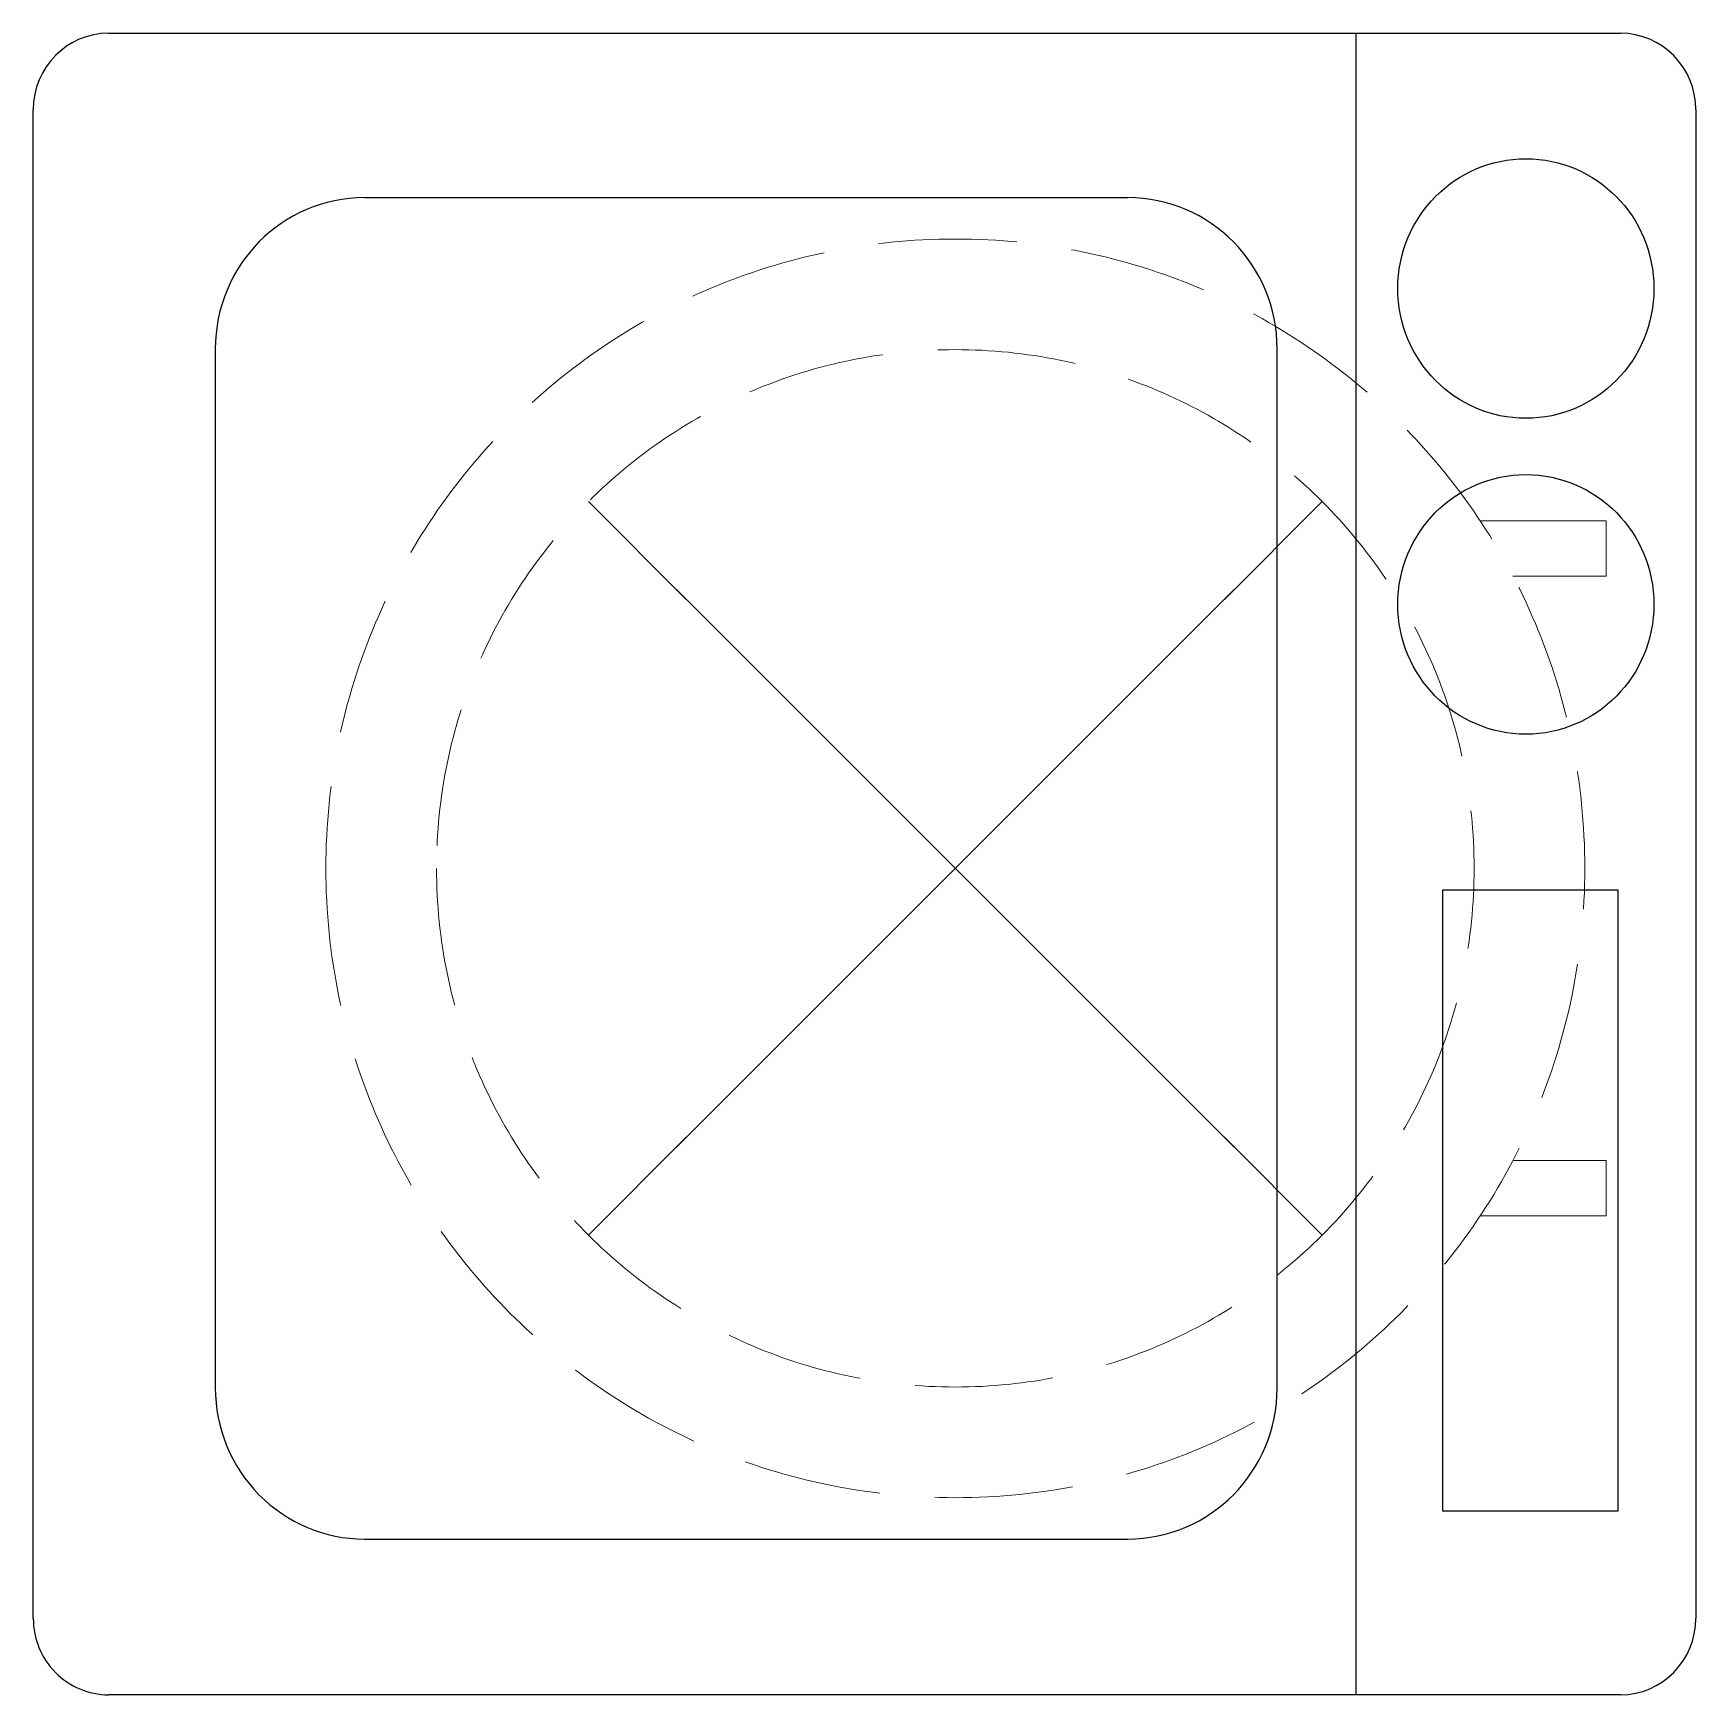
# Model space of a CAD drawing. Extents: x 3002737 to 4077523, y -995787 to -7267.
# Drawn here: x 3465253 to 3465854, y -899594 to -898993 of the extents above; entities that cross this region are included whole.
import ezdxf

# ---------------------------------------------------------------- set-up
doc = ezdxf.new("R2010")
doc.units = 0
doc.header["$LTSCALE"] = 1000
doc.header["$MEASUREMENT"] = 0
doc.linetypes.add('$1$DASH', pattern=[0.35, 0.25, -0.1])
doc.layers.get('0').update_dxf_attribs({"linetype": 'CONTINUOUS'})
doc.layers.add('!!电气', color=1, linetype='CONTINUOUS')
doc.layers.add('LVTRY', color=252, linetype='CONTINUOUS')
doc.layers.add('平面-空调预留孔', color=252, linetype='CONTINUOUS', lineweight=15)
doc.layers.add('粉刷', color=251, linetype='CONTINUOUS', lineweight=9)

# ---------------------------------------------------------------- blocks, each defined once
blk = doc.blocks.new('RECTANG')
for p, q in [((1, 1), (0, 1)), ((0, 1), (0, 0)), ((1, 0), (1, 1)), ((0, 0), (1, 0))]:
    blk.add_line(p, q)
blk = doc.blocks.new('洗衣机')
at = {"layer": 'LVTRY'}
for p, q in [((3791567.36, 243472.13), (3791020.98, 243472.13)), ((3791116.55, 243472.13), (3791116.55, 242871.51)), ((3790993.75, 243444.52), (3790993.75, 242899.11)), ((3791594.59, 242899.11), (3791594.59, 243444.52)), ((3791198.98, 243412.69), (3791474.88, 243412.69)), ((3791145.05, 242982.48), (3791145.05, 243358.03)), ((3791528.81, 243358.03), (3791528.81, 242982.48)), ((3791474.88, 242927.81), (3791198.98, 242927.81)), ((3791020.98, 242871.51), (3791567.36, 242871.51))]:
    blk.add_line(p, q, dxfattribs=at)
at = {"layer": 'LVTRY', "extrusion": (0, 0, -1)}
for centre, major_axis, start_param, end_param in [((3791020.98, 243444.52), (0, 27.61), -1.570796, 0), ((3791567.36, 243444.52), (0, 27.61), 0, 1.570796), ((3791055.15, 243379.85), (0, 46.92), 3.141593, 9.424778), ((3791198.98, 243358.03), (0, 54.67), 4.712389, 6.283185), ((3791474.88, 243358.03), (0, 54.67), 0, 1.570796), ((3791055.15, 243265.67), (0, 46.92), 3.141593, 9.424778), ((3791198.98, 242982.48), (0, 54.67), 3.141593, 4.712389), ((3791474.88, 242982.48), (0, 54.67), 1.570796, 3.141593), ((3791020.98, 242899.11), (0, 27.61), 3.141593, 4.712389), ((3791567.36, 242899.11), (0, 27.61), 1.570796, 3.141593)]:
    blk.add_ellipse(centre, major_axis=major_axis, ratio=0.986385, start_param=start_param, end_param=end_param, dxfattribs=at)
at = {"layer": 'LVTRY', "xscale": 63.25620569481588, "yscale": 224.5369532744355, "zscale": 64.12934308941763, "rotation": 180}
blk.add_blockref('RECTANG', (3791085.2, 243162.43), dxfattribs=at)
blk = doc.blocks.new('dnfhfn')
at = {"color": 252, "linetype": '$1$DASH', "ltscale": 0.2}
for p, q in [((101.9, 462.74, 0), (121.9, 462.74, 0)), ((101.9, 417.19, 0), (101.9, 462.74, 0)), ((121.9, 462.74, 0), (121.9, 429.01, 0)), ((353.1, 462.74, 0), (333.1, 462.74, 0)), ((333.1, 462.74, 0), (333.1, 429.01, 0)), ((353.1, 417.19, 0), (353.1, 462.74, 0))]:
    blk.add_line(p, q, dxfattribs=at)
at = {"color": 252, "linetype": '$1$DASH', "ltscale": 0.2, "elevation": 0}
for points in [[(94.92, 360.08), (94.92, 360.08), (360.08, 94.92), (360.08, 94.92)], [(360.08, 360.08), (94.92, 94.92), (94.92, 94.92), (360.08, 360.08)]]:
    blk.add_lwpolyline(points, close=True, dxfattribs=at)
at = {"color": 252, "linetype": '$1$DASH', "ltscale": 0.2}
for radius in [227.5, 187.5]:
    blk.add_circle((227.5, 227.5, 0), radius, dxfattribs=at)
blk = doc.blocks.new('A$C5F341E43')
at = {"layer": '平面-空调预留孔', "color": 252, "xscale": -1, "rotation": 270}
blk.add_blockref('dnfhfn', (33704.9, 1120.35, 0), dxfattribs=at)
at = {"layer": '粉刷', "color": 252, "xscale": -1}
blk.add_blockref('洗衣机', (3825193.75, -241822.4), dxfattribs=at)

msp = doc.modelspace()

# ---------------------------------------------------------------- block references
at = {"layer": '!!电气'}
msp.add_blockref('A$C5F341E43', (3431654.26, -900643.17), dxfattribs=at)

doc.saveas('drawing.dxf')
